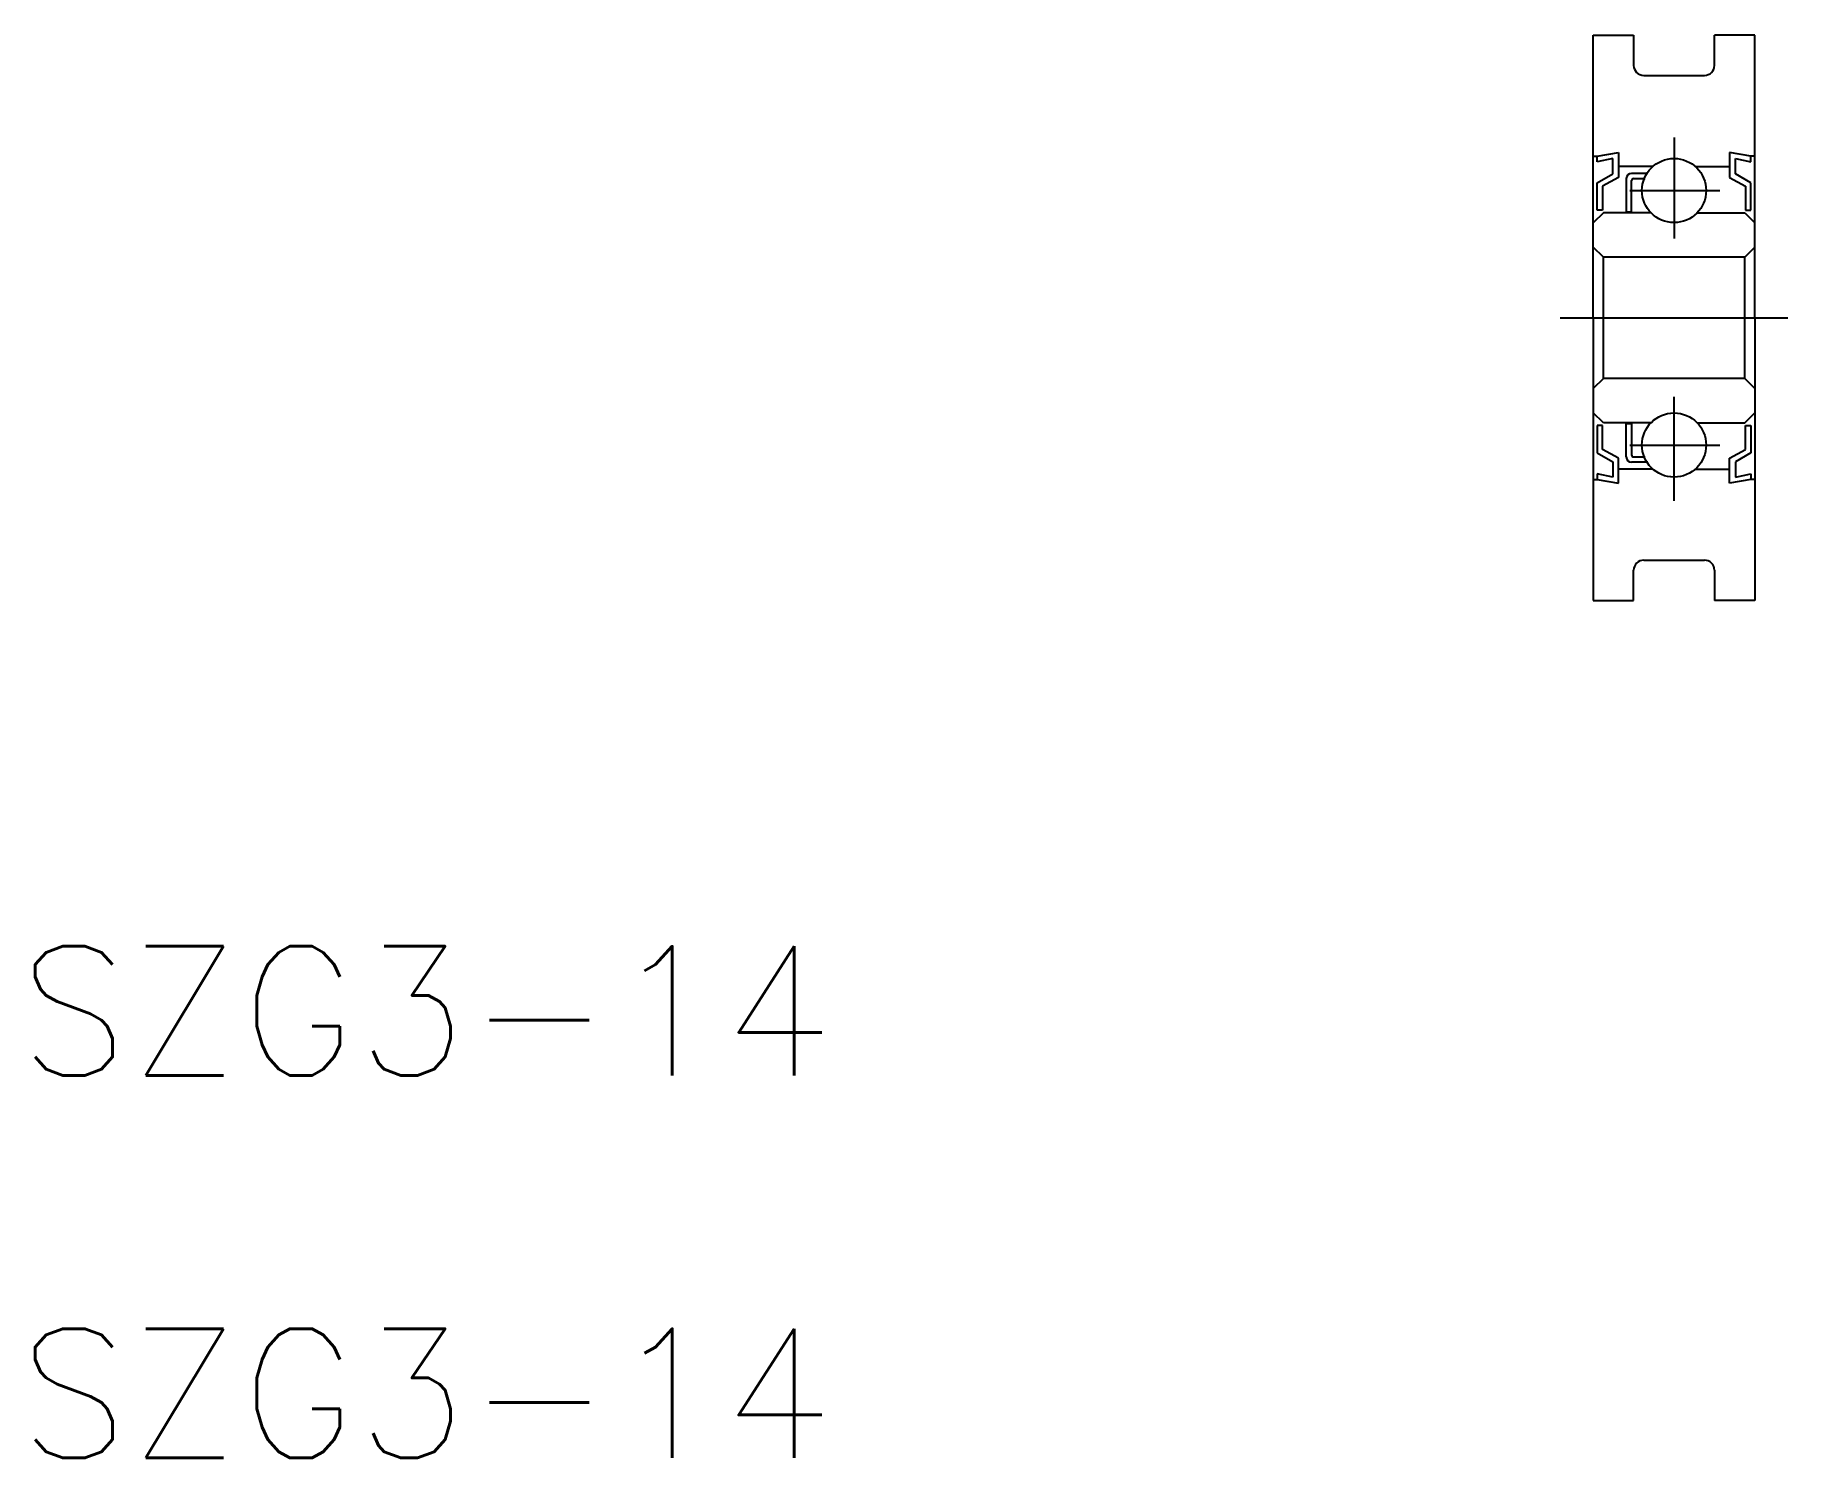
# Model space of a CAD drawing. Extents: x 106.9 to 150.2, y 140.5 to 175.8.
import ezdxf

# ---------------------------------------------------------------- set-up
doc = ezdxf.new("R2010")
doc.units = 0
doc.linetypes.add('CENTER', pattern=[17.5, 13, -1.5, 1.5, -1.5])
doc.layers.get('0').update_dxf_attribs({"linetype": 'CONTINUOUS'})
doc.layers.add('CENTER', color=1, linetype='CENTER')
doc.styles.get("Standard").update_dxf_attribs({"font": 'txt.shx', "bigfont": '@extfont2.shx'})

msp = doc.modelspace()

# ---------------------------------------------------------------- linework, layer by layer
at = {"color": 7, "linetype": 'CONTINUOUS'}
for p, q in [((145.42, 175.766), (146.42, 175.766)), ((145.42, 168.766), (145.42, 175.766)), ((146.42, 175.766), (146.42, 175.016)), ((149.42, 175.766), (148.42, 175.766)), ((148.42, 175.016), (148.42, 175.766)), ((149.42, 168.766), (149.42, 175.766)), ((146.67, 174.766), (148.17, 174.766)), ((145.42, 172.766), (145.52, 172.766)), ((145.52, 172.766), (146.045, 172.858)), ((145.52, 172.63), (145.52, 172.766)), ((145.902, 172.708), (145.52, 172.63)), ((145.902, 172.329), (145.902, 172.708)), ((146.045, 172.858), (146.045, 172.238)), ((149.32, 172.766), (148.795, 172.858)), ((148.795, 172.858), (148.795, 172.238)), ((148.938, 172.329), (148.938, 172.708)), ((148.938, 172.708), (149.32, 172.63)), ((149.42, 172.766), (149.32, 172.766)), ((149.32, 172.63), (149.32, 172.766)), ((145.52, 172.109), (145.902, 172.329)), ((146.045, 172.238), (145.652, 172.028)), ((146.895, 172.511), (146.045, 172.511)), ((146.768, 172.341), (146.368, 172.341)), ((147.946, 172.511), (148.795, 172.511)), ((148.795, 172.238), (149.188, 172.028)), ((149.32, 172.109), (148.938, 172.329)), ((145.52, 171.433), (145.52, 172.109)), ((145.652, 172.028), (145.652, 171.434)), ((146.238, 172.211), (146.238, 171.386)), ((146.368, 171.386), (146.368, 172.161)), ((146.418, 172.211), (146.701, 172.211)), ((149.188, 172.028), (149.188, 171.434)), ((149.32, 171.433), (149.32, 172.109)), ((145.67, 171.366), (145.42, 171.116)), ((145.652, 171.434), (145.52, 171.433)), ((146.848, 171.366), (145.67, 171.366)), ((146.238, 171.386), (146.368, 171.386)), ((147.993, 171.366), (149.17, 171.366)), ((149.17, 171.366), (149.42, 171.116)), ((149.188, 171.434), (149.32, 171.433)), ((145.67, 170.266), (145.42, 170.516)), ((149.17, 170.266), (149.42, 170.516)), ((145.67, 167.266), (145.67, 170.266)), ((149.17, 170.266), (145.67, 170.266)), ((149.17, 167.266), (149.17, 170.266)), ((145.42, 168.766), (145.42, 161.766)), ((149.42, 168.766), (149.42, 161.766)), ((145.67, 167.266), (145.42, 167.016)), ((149.17, 167.266), (145.67, 167.266)), ((149.17, 167.266), (149.42, 167.016)), ((145.67, 166.166), (145.42, 166.416)), ((146.848, 166.166), (145.67, 166.166)), ((147.993, 166.166), (149.17, 166.166)), ((149.17, 166.166), (149.42, 166.416)), ((145.652, 166.098), (145.52, 166.098)), ((145.52, 166.098), (145.52, 165.422)), ((145.652, 165.504), (145.652, 166.098)), ((146.238, 166.146), (146.368, 166.146)), ((146.238, 165.321), (146.238, 166.146)), ((146.368, 166.146), (146.368, 165.371)), ((149.188, 165.504), (149.188, 166.098)), ((149.188, 166.098), (149.32, 166.098)), ((149.32, 166.098), (149.32, 165.422)), ((145.52, 165.422), (145.902, 165.203)), ((146.045, 165.293), (145.652, 165.504)), ((146.045, 164.673), (146.045, 165.293)), ((146.418, 165.321), (146.701, 165.321)), ((148.795, 165.293), (149.188, 165.504)), ((148.795, 164.673), (148.795, 165.293)), ((149.32, 165.422), (148.938, 165.203)), ((145.902, 164.824), (145.52, 164.901)), ((145.52, 164.901), (145.52, 164.766)), ((145.902, 165.203), (145.902, 164.824)), ((146.895, 165.021), (146.045, 165.021)), ((146.768, 165.191), (146.368, 165.191)), ((147.946, 165.021), (148.795, 165.021)), ((148.938, 165.203), (148.938, 164.824)), ((148.938, 164.824), (149.32, 164.901)), ((149.32, 164.901), (149.32, 164.766)), ((145.42, 164.766), (145.52, 164.766)), ((145.52, 164.766), (146.045, 164.673)), ((149.32, 164.766), (148.795, 164.673)), ((149.42, 164.766), (149.32, 164.766)), ((146.67, 162.766), (148.17, 162.766)), ((146.42, 161.766), (146.42, 162.516)), ((148.42, 162.516), (148.42, 161.766)), ((145.42, 161.766), (146.42, 161.766)), ((149.42, 161.766), (148.42, 161.766))]:
    msp.add_line(p, q, dxfattribs=at)
for centre in [(147.42, 171.916), (147.42, 165.616)]:
    msp.add_circle(centre, 0.794, dxfattribs=at)
for centre, radius, start, end in [((146.67, 175.016), 0.25, 180, 270), ((148.17, 175.016), 0.25, 270, 0), ((146.368, 172.211), 0.13, 90, 180), ((146.418, 172.161), 0.05, 90, 180), ((146.368, 165.321), 0.13, 180, 270), ((146.418, 165.371), 0.05, 180, 270), ((146.67, 162.516), 0.25, 90, 180), ((148.17, 162.516), 0.25, 0, 90)]:
    msp.add_arc(centre, radius, start, end, dxfattribs=at)
at = {"layer": 'CENTER', "color": 1, "linetype": 'CENTER'}
for p, q in [((147.42, 173.226), (147.42, 170.726)), ((146.323, 171.916), (148.553, 171.916)), ((144.598, 168.766), (150.238, 168.766)), ((147.42, 164.236), (147.42, 166.806)), ((146.323, 165.616), (148.553, 165.616))]:
    msp.add_line(p, q, dxfattribs=at)

# ---------------------------------------------------------------- texts
at = {"color": 7, "linetype": 'CONTINUOUS'}
for p in [(106.443, 150.01), (106.443, 140.541)]:
    msp.add_text('SZG3-14', height=3.2, dxfattribs=at).set_placement(p)

doc.saveas('drawing.dxf')
